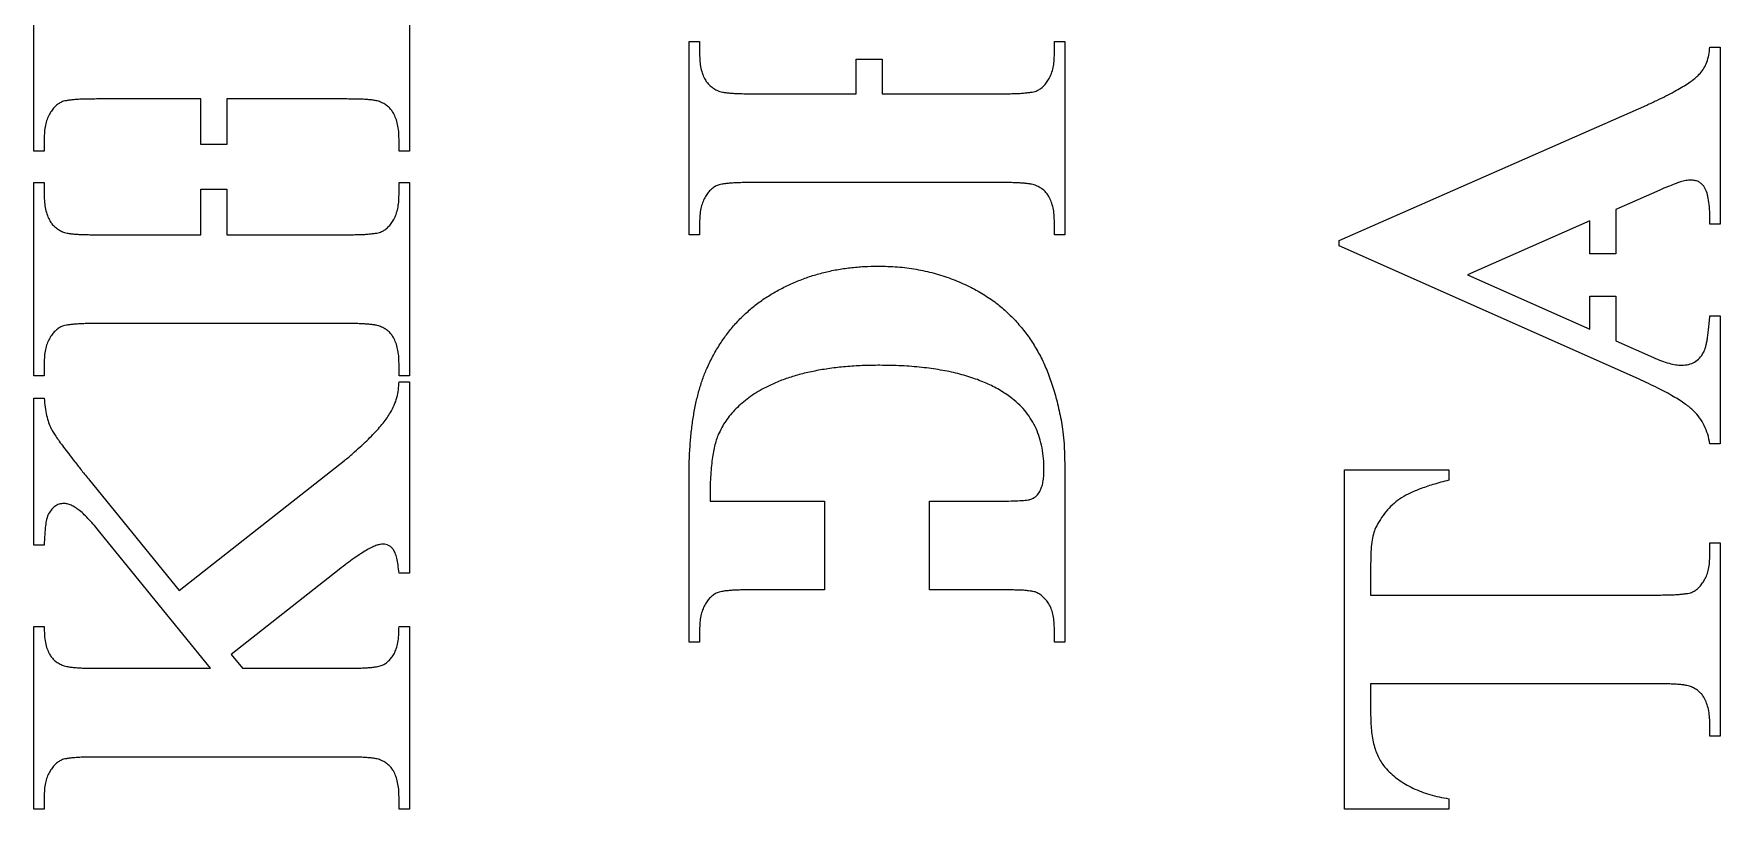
# Model space of a CAD drawing. Header units: millimetres. Extents: x 10 to 1179, y 5 to 836.
# Drawn here: x 447.1 to 536.9, y 195.1 to 236.3 of the extents above; entities that cross this region are included whole.
import ezdxf

# ---------------------------------------------------------------- set-up
doc = ezdxf.new("R2010")
doc.units = ezdxf.units.MM

msp = doc.modelspace()

# ---------------------------------------------------------------- linework, layer by layer
at = {"color": 7, "linetype": 'Continuous', "lineweight": 25}
for p, q in [((447.135, 230.06), (447.135, 240.338)), ((467.135, 240.338), (467.135, 230.06)), ((482.024, 235.893), (482.58, 235.893)), ((482.024, 225.616), (482.024, 235.893)), ((482.58, 235.893), (482.58, 235.242)), ((501.469, 235.893), (502.024, 235.893)), ((501.469, 235.242), (501.469, 235.893)), ((502.024, 235.893), (502.024, 225.616)), ((536.358, 235.603), (536.913, 235.603)), ((536.913, 235.603), (536.913, 226.18)), ((490.913, 233.116), (490.913, 234.957)), ((490.913, 234.957), (492.302, 234.957)), ((492.302, 234.957), (492.302, 233.116)), ((456.024, 232.838), (450.469, 232.838)), ((456.024, 230.419), (456.024, 232.838)), ((457.413, 232.838), (457.413, 230.419)), ((463.802, 232.838), (457.413, 232.838)), ((485.358, 233.116), (490.913, 233.116)), ((492.302, 233.116), (498.691, 233.116)), ((516.635, 225.316), (532.998, 232.512)), ((447.691, 230.06), (447.135, 230.06)), ((447.691, 230.698), (447.691, 230.06)), ((457.413, 230.419), (456.024, 230.419)), ((466.58, 230.06), (466.58, 230.698)), ((467.135, 230.06), (466.58, 230.06)), ((447.135, 228.393), (447.691, 228.393)), ((447.135, 218.116), (447.135, 228.393)), ((447.691, 228.393), (447.691, 227.742)), ((466.58, 228.393), (467.135, 228.393)), ((466.58, 227.742), (466.58, 228.393)), ((467.135, 228.393), (467.135, 218.116)), ((498.691, 228.393), (485.358, 228.393)), ((456.024, 225.616), (456.024, 228.034)), ((456.024, 228.034), (457.413, 228.034)), ((457.413, 228.034), (457.413, 225.616)), ((533.697, 227.994), (531.358, 226.961)), ((482.58, 226.271), (482.58, 225.616)), ((501.469, 225.616), (501.469, 226.271)), ((529.969, 226.354), (523.454, 223.489)), ((529.969, 224.598), (529.969, 226.354)), ((531.358, 226.961), (531.358, 224.598)), ((536.358, 226.18), (536.358, 226.575)), ((450.469, 225.616), (456.024, 225.616)), ((457.413, 225.616), (463.802, 225.616)), ((482.58, 225.616), (482.024, 225.616)), ((502.024, 225.616), (501.469, 225.616)), ((536.913, 226.18), (536.358, 226.18)), ((516.635, 225.034), (516.635, 225.316)), ((532.568, 217.946), (516.635, 225.034)), ((531.358, 224.598), (529.969, 224.598)), ((523.454, 223.489), (529.969, 220.59)), ((529.969, 222.345), (531.358, 222.345)), ((529.969, 220.59), (529.969, 222.345)), ((531.358, 222.345), (531.358, 219.973)), ((463.802, 220.893), (450.469, 220.893)), ((536.358, 221.301), (536.913, 221.301)), ((536.913, 221.301), (536.913, 214.492)), ((531.358, 219.973), (533.354, 219.088)), ((447.691, 218.771), (447.691, 218.116)), ((466.58, 218.116), (466.58, 218.771)), ((447.691, 218.116), (447.135, 218.116)), ((467.135, 218.116), (466.58, 218.116)), ((466.58, 217.799), (467.135, 217.799)), ((467.135, 217.799), (467.135, 207.612)), ((447.135, 216.931), (447.691, 216.931)), ((447.135, 209.097), (447.135, 216.931)), ((536.913, 214.492), (536.358, 214.492)), ((454.883, 206.696), (463.685, 213.61)), ((482.024, 203.949), (482.024, 212.838)), ((502.024, 212.838), (502.024, 203.949)), ((516.913, 213.116), (522.469, 213.116)), ((516.913, 195.06), (516.913, 213.116)), ((522.469, 213.116), (522.469, 212.56)), ((450.1, 212.564), (454.883, 206.696)), ((483.135, 211.449), (489.225, 211.449)), ((489.225, 211.449), (489.225, 206.727)), ((494.824, 211.449), (498.743, 211.449)), ((494.824, 206.727), (494.824, 211.449)), ((456.549, 202.556), (450.66, 209.787)), ((536.358, 209.227), (536.913, 209.227)), ((536.358, 208.58), (536.358, 209.227)), ((536.913, 209.227), (536.913, 198.949)), ((447.691, 209.097), (447.135, 209.097)), ((463.403, 207.816), (457.647, 203.294)), ((467.135, 207.612), (466.58, 207.612)), ((518.302, 208.116), (518.302, 206.449)), ((489.225, 206.727), (485.358, 206.727)), ((498.691, 206.727), (494.824, 206.727)), ((518.302, 206.449), (533.58, 206.449)), ((447.135, 204.778), (447.691, 204.778)), ((447.135, 195.056), (447.135, 204.778)), ((466.58, 204.778), (467.135, 204.778)), ((467.135, 204.778), (467.135, 195.056)), ((482.58, 203.949), (482.024, 203.949)), ((482.58, 204.604), (482.58, 203.949)), ((501.469, 203.949), (501.469, 204.604)), ((502.024, 203.949), (501.469, 203.949)), ((457.647, 203.294), (458.255, 202.556)), ((450.469, 202.556), (456.549, 202.556)), ((458.255, 202.556), (463.802, 202.556)), ((518.302, 201.727), (518.302, 200.06)), ((533.58, 201.727), (518.302, 201.727)), ((536.358, 198.949), (536.358, 199.6)), ((536.913, 198.949), (536.358, 198.949)), ((463.802, 197.834), (450.469, 197.834)), ((447.691, 195.056), (447.135, 195.056)), ((447.691, 195.711), (447.691, 195.056)), ((466.58, 195.056), (466.58, 195.711)), ((467.135, 195.056), (466.58, 195.056)), ((522.469, 195.06), (516.913, 195.06)), ((522.469, 195.616), (522.469, 195.06))]:
    msp.add_line(p, q, dxfattribs=at)
for points, knots in [([(482.58, 235.242), (482.582, 235.106), (482.587, 234.847), (482.644, 234.479), (482.737, 234.152), (482.833, 233.959), (482.879, 233.867)], [0, 0, 0, 0, 0.286954, 0.546199, 0.781657, 1, 1, 1, 1]), ([(498.691, 233.116), (498.808, 233.117), (499.032, 233.12), (499.351, 233.122), (499.635, 233.134), (499.883, 233.158), (500.098, 233.178), (500.279, 233.203), (500.425, 233.236), (500.574, 233.288), (500.73, 233.384), (500.9, 233.528), (501.057, 233.714), (501.201, 233.936), (501.324, 234.203), (501.408, 234.513), (501.46, 234.864), (501.466, 235.112), (501.469, 235.242)], [0, 0, 0, 0, 0.084645, 0.161976, 0.229968, 0.289757, 0.342264, 0.385562, 0.422059, 0.449824, 0.499466, 0.552849, 0.610651, 0.674125, 0.744259, 0.821336, 0.905864, 1, 1, 1, 1]), ([(535.841, 234.196), (535.912, 234.285), (536.059, 234.468), (536.202, 234.806), (536.318, 235.185), (536.344, 235.458), (536.358, 235.603)], [0, 0, 0, 0, 0.222185, 0.460506, 0.715599, 1, 1, 1, 1]), ([(482.879, 233.867), (482.916, 233.805), (482.99, 233.682), (483.149, 233.524), (483.34, 233.385), (483.486, 233.313), (483.561, 233.276)], [0, 0, 0, 0, 0.232207, 0.469702, 0.727046, 1, 1, 1, 1]), ([(532.998, 232.512), (533.178, 232.596), (533.522, 232.755), (534.008, 232.994), (534.444, 233.217), (534.824, 233.436), (535.157, 233.636), (535.43, 233.834), (535.66, 234.012), (535.784, 234.139), (535.841, 234.196)], [0, 0, 0, 0, 0.178927, 0.342015, 0.489335, 0.621625, 0.738421, 0.839614, 0.926981, 1, 1, 1, 1]), ([(450.469, 232.838), (450.351, 232.836), (450.127, 232.833), (449.809, 232.832), (449.525, 232.818), (449.278, 232.8), (449.063, 232.781), (448.884, 232.749), (448.737, 232.723), (448.59, 232.668), (448.429, 232.581), (448.258, 232.434), (448.103, 232.244), (447.958, 232.017), (447.837, 231.748), (447.751, 231.435), (447.699, 231.08), (447.694, 230.83), (447.691, 230.698)], [0, 0, 0, 0, 0.084314, 0.161343, 0.229069, 0.288543, 0.339809, 0.384127, 0.419239, 0.446894, 0.496735, 0.549909, 0.60828, 0.672382, 0.743189, 0.819965, 0.905193, 1, 1, 1, 1]), ([(465.599, 232.677), (465.564, 232.691), (465.486, 232.724), (465.346, 232.748), (465.175, 232.783), (464.967, 232.8), (464.724, 232.818), (464.447, 232.832), (464.136, 232.833), (463.918, 232.836), (463.802, 232.838)], [0, 0, 0, 0, 0.061394, 0.139854, 0.23476, 0.350353, 0.484827, 0.63829, 0.808367, 1, 1, 1, 1]), ([(466.28, 232.083), (466.243, 232.144), (466.168, 232.267), (466.012, 232.43), (465.819, 232.568), (465.674, 232.64), (465.599, 232.677)], [0, 0, 0, 0, 0.2314174, 0.4715065, 0.7279745, 1, 1, 1, 1]), ([(483.561, 233.276), (483.595, 233.262), (483.672, 233.231), (483.812, 233.205), (483.983, 233.172), (484.193, 233.153), (484.434, 233.136), (484.711, 233.122), (485.022, 233.12), (485.242, 233.117), (485.358, 233.116)], [0, 0, 0, 0, 0.061393, 0.137513, 0.234775, 0.350365, 0.484836, 0.635903, 0.808372, 1, 1, 1, 1]), ([(466.58, 230.698), (466.577, 230.836), (466.572, 231.098), (466.515, 231.47), (466.425, 231.799), (466.327, 231.991), (466.28, 232.083)], [0, 0, 0, 0, 0.288208, 0.548846, 0.785756, 1, 1, 1, 1]), ([(485.358, 228.393), (485.24, 228.392), (485.016, 228.389), (484.698, 228.387), (484.414, 228.373), (484.167, 228.356), (483.952, 228.337), (483.773, 228.304), (483.626, 228.279), (483.479, 228.224), (483.318, 228.137), (483.148, 227.989), (482.992, 227.804), (482.847, 227.581), (482.725, 227.315), (482.641, 227.004), (482.588, 226.652), (482.583, 226.403), (482.58, 226.271)], [0, 0, 0, 0, 0.084623, 0.161934, 0.229908, 0.289599, 0.341053, 0.385533, 0.420773, 0.44853, 0.498553, 0.551922, 0.609709, 0.673167, 0.743283, 0.820339, 0.904845, 1, 1, 1, 1]), ([(500.488, 228.233), (500.453, 228.247), (500.375, 228.279), (500.235, 228.303), (500.064, 228.338), (499.856, 228.356), (499.613, 228.373), (499.336, 228.387), (499.025, 228.389), (498.807, 228.392), (498.691, 228.393)], [0, 0, 0, 0, 0.061394, 0.139854, 0.23476, 0.350353, 0.484827, 0.63829, 0.808367, 1, 1, 1, 1]), ([(501.169, 227.651), (501.132, 227.712), (501.058, 227.836), (500.9, 227.994), (500.708, 228.128), (500.563, 228.197), (500.488, 228.233)], [0, 0, 0, 0, 0.233359, 0.472031, 0.727884, 1, 1, 1, 1]), ([(534.804, 228.433), (534.765, 228.42), (534.649, 228.382), (534.426, 228.292), (534.094, 228.164), (533.841, 228.056), (533.697, 227.994)], [0, 0, 0, 0, 0.103741, 0.306821, 0.604648, 1, 1, 1, 1]), ([(535.351, 228.519), (535.26, 228.515), (535.075, 228.507), (534.896, 228.458), (534.804, 228.433)], [0, 0, 0, 0, 0.486192, 1, 1, 1, 1]), ([(536.032, 228.198), (535.991, 228.246), (535.908, 228.342), (535.748, 228.452), (535.555, 228.505), (535.42, 228.515), (535.351, 228.519)], [0, 0, 0, 0, 0.2432642, 0.4832184, 0.7323543, 1, 1, 1, 1]), ([(536.358, 226.575), (536.354, 226.753), (536.347, 227.083), (536.287, 227.534), (536.198, 227.908), (536.084, 228.107), (536.032, 228.198)], [0, 0, 0, 0, 0.318772, 0.590509, 0.813538, 1, 1, 1, 1]), ([(447.691, 227.742), (447.693, 227.606), (447.698, 227.347), (447.755, 226.979), (447.848, 226.652), (447.944, 226.459), (447.99, 226.367)], [0, 0, 0, 0, 0.286954, 0.546199, 0.781657, 1, 1, 1, 1]), ([(463.802, 225.616), (463.919, 225.617), (464.143, 225.62), (464.462, 225.622), (464.746, 225.634), (464.994, 225.658), (465.209, 225.678), (465.39, 225.703), (465.536, 225.736), (465.685, 225.788), (465.841, 225.884), (466.012, 226.028), (466.168, 226.214), (466.312, 226.436), (466.435, 226.703), (466.519, 227.013), (466.571, 227.364), (466.577, 227.612), (466.58, 227.742)], [0, 0, 0, 0, 0.084645, 0.161976, 0.229968, 0.289757, 0.342264, 0.385562, 0.422059, 0.449824, 0.499466, 0.552849, 0.610651, 0.674125, 0.744259, 0.821336, 0.905864, 1, 1, 1, 1]), ([(501.469, 226.271), (501.466, 226.407), (501.461, 226.667), (501.404, 227.035), (501.313, 227.364), (501.216, 227.558), (501.169, 227.651)], [0, 0, 0, 0, 0.286117, 0.544606, 0.782294, 1, 1, 1, 1]), ([(447.99, 226.367), (448.027, 226.305), (448.101, 226.182), (448.26, 226.024), (448.451, 225.885), (448.597, 225.813), (448.672, 225.776)], [0, 0, 0, 0, 0.232207, 0.469702, 0.727046, 1, 1, 1, 1]), ([(448.672, 225.776), (448.706, 225.762), (448.783, 225.731), (448.923, 225.705), (449.095, 225.672), (449.304, 225.653), (449.545, 225.636), (449.822, 225.622), (450.133, 225.62), (450.353, 225.617), (450.469, 225.616)], [0, 0, 0, 0, 0.061393, 0.137513, 0.234775, 0.350365, 0.484836, 0.635903, 0.808372, 1, 1, 1, 1]), ([(482.996, 218.563), (483.098, 218.779), (483.3, 219.207), (483.664, 219.808), (484.06, 220.371), (484.49, 220.896), (484.965, 221.377), (485.475, 221.822), (486.022, 222.227), (486.61, 222.585), (487.224, 222.906), (487.86, 223.182), (488.513, 223.426), (489.191, 223.612), (489.885, 223.768), (490.601, 223.868), (491.336, 223.937), (491.833, 223.945), (492.085, 223.949)], [0, 0, 0, 0, 0.063941, 0.12667, 0.187838, 0.248115, 0.308393, 0.368535, 0.429214, 0.490617, 0.55266, 0.614426, 0.67633, 0.739133, 0.802593, 0.866814, 0.932553, 1, 1, 1, 1]), ([(492.085, 223.949), (492.43, 223.941), (493.109, 223.924), (494.105, 223.795), (495.062, 223.589), (495.968, 223.292), (496.815, 222.937), (497.588, 222.52), (498.292, 222.064), (498.912, 221.546), (499.46, 220.984), (499.96, 220.39), (500.393, 219.747), (500.782, 219.063), (501.112, 218.314), (501.403, 217.496), (501.649, 216.599), (501.779, 215.971), (501.846, 215.646)], [0, 0, 0, 0, 0.073325, 0.144379, 0.213391, 0.281338, 0.346857, 0.408692, 0.468028, 0.52486, 0.580148, 0.63501, 0.689736, 0.744869, 0.80219, 0.863625, 0.929418, 1, 1, 1, 1]), ([(450.469, 220.893), (450.351, 220.892), (450.127, 220.889), (449.809, 220.887), (449.525, 220.873), (449.278, 220.856), (449.063, 220.837), (448.884, 220.804), (448.737, 220.779), (448.59, 220.724), (448.429, 220.637), (448.26, 220.489), (448.103, 220.304), (447.958, 220.081), (447.836, 219.815), (447.752, 219.504), (447.699, 219.152), (447.694, 218.903), (447.691, 218.771)], [0, 0, 0, 0, 0.084623, 0.161934, 0.229908, 0.289599, 0.341053, 0.385533, 0.420773, 0.44853, 0.498553, 0.551922, 0.609709, 0.673167, 0.743283, 0.820339, 0.904845, 1, 1, 1, 1]), ([(465.599, 220.733), (465.564, 220.747), (465.486, 220.779), (465.346, 220.803), (465.175, 220.838), (464.967, 220.856), (464.724, 220.873), (464.447, 220.887), (464.136, 220.889), (463.918, 220.892), (463.802, 220.893)], [0, 0, 0, 0, 0.061394, 0.139854, 0.23476, 0.350353, 0.484827, 0.63829, 0.808367, 1, 1, 1, 1]), ([(536.023, 219.353), (536.041, 219.391), (536.082, 219.479), (536.133, 219.633), (536.179, 219.823), (536.222, 220.049), (536.261, 220.311), (536.294, 220.61), (536.33, 220.944), (536.348, 221.178), (536.358, 221.301)], [0, 0, 0, 0, 0.064556, 0.145397, 0.244491, 0.360187, 0.492747, 0.644514, 0.813656, 1, 1, 1, 1]), ([(466.28, 220.151), (466.243, 220.212), (466.169, 220.336), (466.011, 220.494), (465.819, 220.628), (465.674, 220.697), (465.599, 220.733)], [0, 0, 0, 0, 0.233359, 0.472031, 0.727884, 1, 1, 1, 1]), ([(466.58, 218.771), (466.577, 218.907), (466.572, 219.167), (466.515, 219.535), (466.424, 219.864), (466.327, 220.058), (466.28, 220.151)], [0, 0, 0, 0, 0.286117, 0.544606, 0.782294, 1, 1, 1, 1]), ([(533.354, 219.088), (533.498, 219.024), (533.769, 218.903), (534.169, 218.781), (534.528, 218.693), (534.757, 218.681), (534.864, 218.676)], [0, 0, 0, 0, 0.298695, 0.564344, 0.795542, 1, 1, 1, 1]), ([(534.864, 218.676), (534.989, 218.683), (535.226, 218.697), (535.555, 218.831), (535.831, 219.051), (535.958, 219.25), (536.023, 219.353)], [0, 0, 0, 0, 0.263127, 0.501766, 0.742317, 1, 1, 1, 1]), ([(482.024, 212.838), (482.026, 213.127), (482.029, 213.692), (482.08, 214.516), (482.15, 215.297), (482.261, 216.033), (482.391, 216.73), (482.564, 217.381), (482.753, 217.993), (482.917, 218.376), (482.996, 218.563)], [0, 0, 0, 0, 0.148453, 0.289703, 0.423152, 0.550679, 0.671637, 0.786665, 0.895806, 1, 1, 1, 1]), ([(492.18, 218.671), (491.868, 218.668), (491.258, 218.663), (490.367, 218.605), (489.524, 218.512), (488.729, 218.376), (487.981, 218.211), (487.283, 218), (486.63, 217.758), (486.224, 217.555), (486.026, 217.456)], [0, 0, 0, 0, 0.148057, 0.288833, 0.422639, 0.549842, 0.670711, 0.785192, 0.895164, 1, 1, 1, 1]), ([(499.229, 216.896), (499.03, 217.04), (498.621, 217.336), (497.926, 217.692), (497.158, 217.994), (496.313, 218.247), (495.389, 218.433), (494.389, 218.57), (493.311, 218.66), (492.565, 218.667), (492.18, 218.671)], [0, 0, 0, 0, 0.099636, 0.204391, 0.315565, 0.434413, 0.561498, 0.697796, 0.843832, 1, 1, 1, 1]), ([(466.124, 216.158), (466.194, 216.288), (466.332, 216.544), (466.476, 216.953), (466.56, 217.373), (466.573, 217.657), (466.58, 217.799)], [0, 0, 0, 0, 0.256997, 0.505715, 0.752369, 1, 1, 1, 1]), ([(486.026, 217.456), (485.882, 217.375), (485.598, 217.216), (485.198, 216.955), (484.843, 216.663), (484.513, 216.367), (484.227, 216.045), (483.968, 215.715), (483.754, 215.358), (483.637, 215.11), (483.578, 214.986)], [0, 0, 0, 0, 0.139877, 0.275039, 0.403927, 0.528713, 0.649215, 0.767993, 0.883909, 1, 1, 1, 1]), ([(536.358, 214.492), (536.326, 214.664), (536.264, 214.999), (536.074, 215.466), (535.829, 215.891), (535.55, 216.199), (535.286, 216.435), (535.035, 216.62), (534.741, 216.82), (534.397, 217.028), (534.007, 217.243), (533.569, 217.47), (533.086, 217.707), (532.745, 217.865), (532.568, 217.946)], [0, 0, 0, 0, 0.097357, 0.189226, 0.279183, 0.369383, 0.419032, 0.476562, 0.542711, 0.617192, 0.700148, 0.790964, 0.8915, 1, 1, 1, 1]), ([(447.691, 216.931), (447.706, 216.766), (447.734, 216.454), (447.812, 216.015), (447.917, 215.631), (448.042, 215.339), (448.171, 215.101), (448.32, 214.885), (448.505, 214.616), (448.736, 214.299), (449.016, 213.936), (449.334, 213.52), (449.702, 213.058), (449.962, 212.735), (450.1, 212.564)], [0, 0, 0, 0, 0.097638, 0.184183, 0.262104, 0.331558, 0.370442, 0.42147, 0.485737, 0.562576, 0.652525, 0.755767, 0.870967, 1, 1, 1, 1]), ([(500.913, 213.12), (500.908, 213.32), (500.899, 213.71), (500.821, 214.278), (500.685, 214.808), (500.505, 215.304), (500.262, 215.758), (499.974, 216.18), (499.631, 216.565), (499.364, 216.785), (499.229, 216.896)], [0, 0, 0, 0, 0.139707, 0.272446, 0.39976, 0.521689, 0.64068, 0.758509, 0.878117, 1, 1, 1, 1]), ([(463.685, 213.61), (463.829, 213.731), (464.108, 213.965), (464.501, 214.318), (464.865, 214.649), (465.184, 214.979), (465.477, 215.286), (465.724, 215.59), (465.945, 215.872), (466.066, 216.066), (466.124, 216.158)], [0, 0, 0, 0, 0.1591, 0.308388, 0.447124, 0.576234, 0.696754, 0.806426, 0.907891, 1, 1, 1, 1]), ([(501.846, 215.646), (501.874, 215.477), (501.938, 215.097), (501.988, 214.458), (502.016, 213.69), (502.021, 213.136), (502.024, 212.838)], [0, 0, 0, 0, 0.182367, 0.409715, 0.682609, 1, 1, 1, 1]), ([(483.578, 214.986), (483.54, 214.89), (483.46, 214.688), (483.372, 214.352), (483.293, 213.976), (483.235, 213.554), (483.188, 213.089), (483.153, 212.581), (483.137, 212.029), (483.136, 211.647), (483.135, 211.449)], [0, 0, 0, 0, 0.086565, 0.18201, 0.289553, 0.408187, 0.538392, 0.68035, 0.834158, 1, 1, 1, 1]), ([(500.692, 211.966), (500.726, 212.038), (500.8, 212.195), (500.863, 212.466), (500.909, 212.778), (500.912, 213.001), (500.913, 213.12)], [0, 0, 0, 0, 0.203208, 0.437472, 0.699795, 1, 1, 1, 1]), ([(498.743, 211.449), (498.93, 211.451), (499.264, 211.453), (499.706, 211.474), (500.029, 211.502), (500.298, 211.562), (500.527, 211.716), (500.636, 211.882), (500.692, 211.966)], [0, 0, 0, 0, 0.263603, 0.472259, 0.624336, 0.721468, 0.858606, 1, 1, 1, 1]), ([(522.469, 212.56), (522.184, 212.485), (521.653, 212.346), (520.927, 212.102), (520.329, 211.844), (519.845, 211.565), (519.448, 211.249), (519.107, 210.887), (518.803, 210.478), (518.644, 210.173), (518.562, 210.017)], [0, 0, 0, 0, 0.182152, 0.340253, 0.473436, 0.584687, 0.685434, 0.786832, 0.891307, 1, 1, 1, 1]), ([(448.737, 211.323), (448.65, 211.316), (448.478, 211.302), (448.239, 211.173), (448.041, 210.963), (447.943, 210.788), (447.891, 210.694)], [0, 0, 0, 0, 0.232481, 0.460714, 0.711379, 1, 1, 1, 1]), ([(450.66, 209.787), (450.562, 209.908), (450.377, 210.137), (450.1, 210.45), (449.839, 210.717), (449.594, 210.937), (449.357, 211.102), (449.141, 211.23), (448.934, 211.303), (448.8, 211.317), (448.737, 211.323)], [0, 0, 0, 0, 0.184546, 0.350232, 0.497395, 0.627803, 0.741371, 0.839934, 0.925326, 1, 1, 1, 1]), ([(447.891, 210.694), (447.866, 210.62), (447.804, 210.438), (447.75, 210.095), (447.717, 209.635), (447.7, 209.289), (447.691, 209.097)], [0, 0, 0, 0, 0.143584, 0.356461, 0.642231, 1, 1, 1, 1]), ([(518.562, 210.017), (518.522, 209.911), (518.429, 209.669), (518.357, 209.239), (518.311, 208.711), (518.305, 208.326), (518.302, 208.116)], [0, 0, 0, 0, 0.176332, 0.400751, 0.673897, 1, 1, 1, 1]), ([(465.725, 209.162), (465.668, 209.156), (465.539, 209.143), (465.331, 209.079), (465.094, 208.965), (464.817, 208.823), (464.513, 208.63), (464.172, 208.397), (463.795, 208.126), (463.538, 207.923), (463.403, 207.816)], [0, 0, 0, 0, 0.062899, 0.142884, 0.23953, 0.3533, 0.486921, 0.637777, 0.809609, 1, 1, 1, 1]), ([(466.58, 207.612), (466.565, 207.762), (466.539, 208.031), (466.467, 208.391), (466.394, 208.67), (466.287, 208.869), (466.161, 209.002), (466.03, 209.098), (465.881, 209.152), (465.777, 209.158), (465.725, 209.162)], [0, 0, 0, 0, 0.230504, 0.416217, 0.562488, 0.671952, 0.760029, 0.84143, 0.919484, 1, 1, 1, 1]), ([(533.58, 206.449), (533.697, 206.451), (533.921, 206.454), (534.24, 206.456), (534.523, 206.467), (534.772, 206.492), (534.987, 206.511), (535.168, 206.536), (535.314, 206.569), (535.463, 206.621), (535.617, 206.717), (535.791, 206.856), (535.945, 207.043), (536.09, 207.265), (536.213, 207.532), (536.297, 207.844), (536.349, 208.198), (536.355, 208.448), (536.358, 208.58)], [0, 0, 0, 0, 0.084526, 0.161748, 0.229645, 0.28935, 0.341783, 0.38502, 0.421466, 0.449191, 0.498763, 0.551403, 0.609124, 0.672509, 0.742544, 0.819512, 0.904954, 1, 1, 1, 1]), ([(485.358, 206.727), (485.24, 206.725), (485.016, 206.722), (484.698, 206.721), (484.414, 206.707), (484.167, 206.689), (483.952, 206.67), (483.773, 206.638), (483.626, 206.612), (483.479, 206.557), (483.318, 206.47), (483.148, 206.323), (482.992, 206.138), (482.847, 205.915), (482.725, 205.649), (482.641, 205.338), (482.588, 204.985), (482.583, 204.736), (482.58, 204.604)], [0, 0, 0, 0, 0.084623, 0.161934, 0.229908, 0.289599, 0.341053, 0.385533, 0.420773, 0.44853, 0.498553, 0.551922, 0.609709, 0.673167, 0.743283, 0.820339, 0.904845, 1, 1, 1, 1]), ([(500.488, 206.597), (500.456, 206.607), (500.383, 206.633), (500.25, 206.656), (500.081, 206.676), (499.876, 206.7), (499.633, 206.711), (499.352, 206.718), (499.034, 206.729), (498.81, 206.728), (498.691, 206.727)], [0, 0, 0, 0, 0.0554433, 0.1289155, 0.2233412, 0.3368493, 0.471527, 0.6276994, 0.8030758, 1, 1, 1, 1]), ([(501.469, 204.604), (501.465, 204.739), (501.459, 204.992), (501.413, 205.348), (501.332, 205.655), (501.218, 205.917), (501.073, 206.138), (500.899, 206.321), (500.71, 206.484), (500.562, 206.559), (500.488, 206.597)], [0, 0, 0, 0, 0.171361, 0.321841, 0.455365, 0.574056, 0.68434, 0.78985, 0.894506, 1, 1, 1, 1]), ([(447.691, 204.778), (447.694, 204.626), (447.699, 204.34), (447.75, 203.939), (447.836, 203.593), (447.932, 203.395), (447.977, 203.302)], [0, 0, 0, 0, 0.300382, 0.56561, 0.796529, 1, 1, 1, 1]), ([(463.802, 202.556), (463.922, 202.557), (464.151, 202.561), (464.475, 202.562), (464.763, 202.576), (465.016, 202.594), (465.235, 202.612), (465.417, 202.645), (465.565, 202.672), (465.714, 202.723), (465.869, 202.813), (466.036, 202.95), (466.189, 203.123), (466.332, 203.334), (466.446, 203.604), (466.525, 203.936), (466.571, 204.336), (466.577, 204.623), (466.58, 204.778)], [0, 0, 0, 0, 0.084193, 0.160273, 0.227286, 0.286255, 0.338232, 0.38142, 0.415637, 0.443544, 0.491227, 0.540969, 0.594121, 0.652635, 0.718961, 0.798421, 0.891394, 1, 1, 1, 1]), ([(447.977, 203.302), (448.015, 203.243), (448.09, 203.123), (448.241, 202.964), (448.43, 202.83), (448.572, 202.761), (448.646, 202.725)], [0, 0, 0, 0, 0.232978, 0.4720288, 0.7279365, 1, 1, 1, 1]), ([(448.646, 202.725), (448.68, 202.711), (448.76, 202.679), (448.903, 202.649), (449.079, 202.616), (449.29, 202.599), (449.535, 202.574), (449.815, 202.563), (450.13, 202.56), (450.351, 202.557), (450.469, 202.556)], [0, 0, 0, 0, 0.060488, 0.140619, 0.236447, 0.35268, 0.485358, 0.638912, 0.808837, 1, 1, 1, 1]), ([(535.377, 201.566), (535.342, 201.58), (535.264, 201.613), (535.124, 201.637), (534.953, 201.671), (534.745, 201.689), (534.502, 201.707), (534.225, 201.721), (533.914, 201.722), (533.696, 201.725), (533.58, 201.727)], [0, 0, 0, 0, 0.061394, 0.139854, 0.23476, 0.350353, 0.484827, 0.63829, 0.808367, 1, 1, 1, 1]), ([(536.058, 200.976), (536.021, 201.037), (535.947, 201.16), (535.788, 201.319), (535.597, 201.458), (535.452, 201.529), (535.377, 201.566)], [0, 0, 0, 0, 0.232207, 0.469702, 0.727046, 1, 1, 1, 1]), ([(536.358, 199.6), (536.355, 199.736), (536.35, 199.996), (536.293, 200.363), (536.2, 200.69), (536.104, 200.883), (536.058, 200.976)], [0, 0, 0, 0, 0.286954, 0.546199, 0.781657, 1, 1, 1, 1]), ([(518.302, 200.06), (518.304, 199.901), (518.309, 199.595), (518.348, 199.153), (518.413, 198.743), (518.502, 198.367), (518.619, 198.022), (518.768, 197.716), (518.934, 197.437), (519.072, 197.278), (519.14, 197.2)], [0, 0, 0, 0, 0.156631, 0.300963, 0.436454, 0.563846, 0.681333, 0.793384, 0.898849, 1, 1, 1, 1]), ([(450.469, 197.834), (450.351, 197.832), (450.127, 197.829), (449.809, 197.828), (449.525, 197.813), (449.278, 197.796), (449.063, 197.777), (448.884, 197.745), (448.737, 197.719), (448.59, 197.664), (448.429, 197.577), (448.26, 197.43), (448.103, 197.245), (447.958, 197.021), (447.836, 196.755), (447.752, 196.445), (447.699, 196.092), (447.694, 195.843), (447.691, 195.711)], [0, 0, 0, 0, 0.084623, 0.161934, 0.229908, 0.289599, 0.341053, 0.385533, 0.420773, 0.44853, 0.498553, 0.551922, 0.609709, 0.673167, 0.743283, 0.820339, 0.904845, 1, 1, 1, 1]), ([(465.599, 197.673), (465.564, 197.687), (465.486, 197.719), (465.346, 197.743), (465.175, 197.778), (464.967, 197.796), (464.724, 197.814), (464.447, 197.827), (464.136, 197.829), (463.918, 197.832), (463.802, 197.834)], [0, 0, 0, 0, 0.061394, 0.139854, 0.23476, 0.350353, 0.484827, 0.63829, 0.808367, 1, 1, 1, 1]), ([(466.28, 197.091), (466.243, 197.152), (466.169, 197.276), (466.011, 197.434), (465.819, 197.568), (465.674, 197.637), (465.599, 197.673)], [0, 0, 0, 0, 0.2333589, 0.4720313, 0.727884, 1, 1, 1, 1]), ([(466.58, 195.711), (466.577, 195.847), (466.572, 196.107), (466.515, 196.475), (466.424, 196.804), (466.327, 196.999), (466.28, 197.091)], [0, 0, 0, 0, 0.286117, 0.544606, 0.782294, 1, 1, 1, 1]), ([(519.14, 197.2), (519.24, 197.098), (519.442, 196.893), (519.786, 196.625), (520.155, 196.38), (520.557, 196.166), (520.992, 195.987), (521.455, 195.828), (521.95, 195.702), (522.293, 195.645), (522.469, 195.616)], [0, 0, 0, 0, 0.1143653, 0.2294632, 0.3470444, 0.4674513, 0.5927407, 0.7220552, 0.8579359, 1, 1, 1, 1])]:
    msp.add_open_spline(points, degree=3, knots=knots, dxfattribs=at)

doc.saveas('drawing.dxf')
